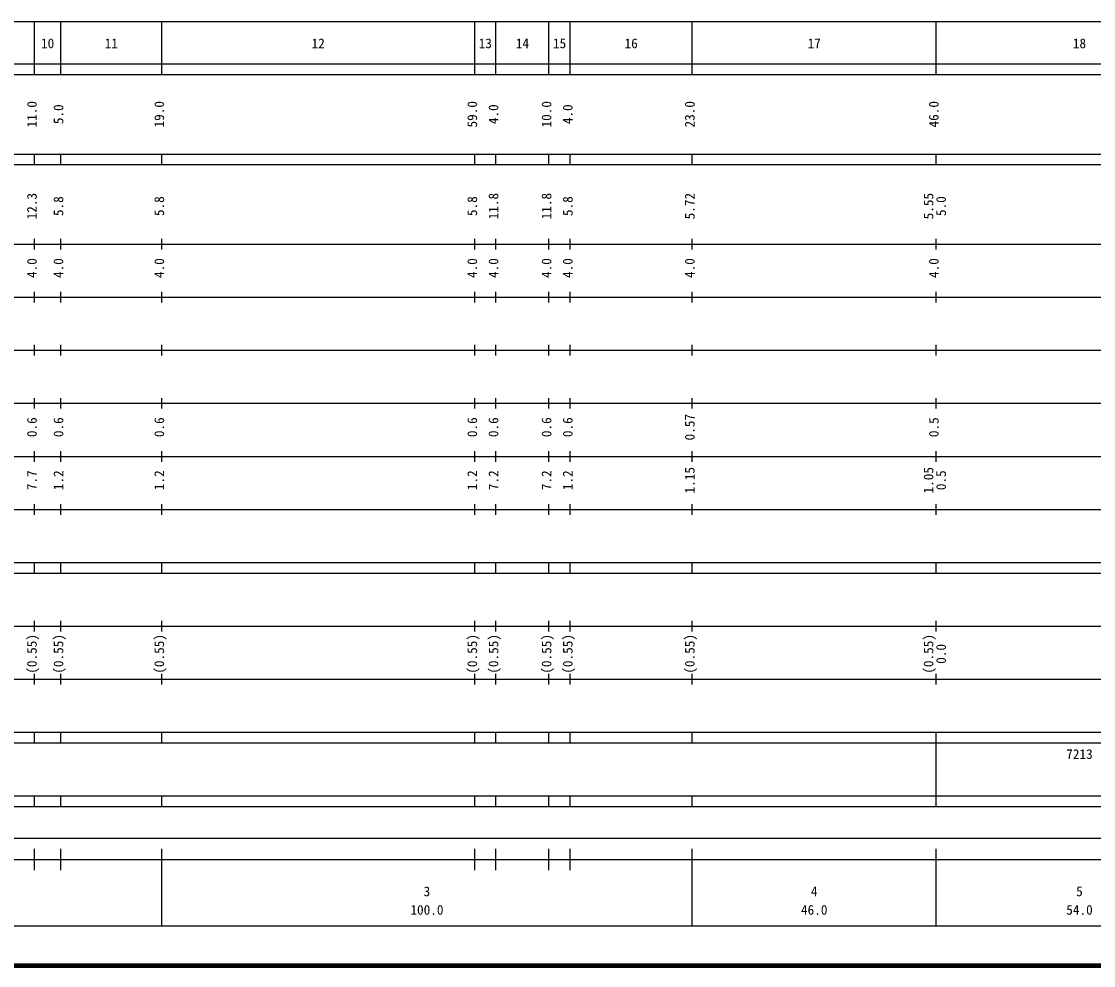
# Model space of a CAD drawing. Units: millimetres on the paper, enlarged 1000 times. Extents: x 40000 to 680000, y 20000 to 380000.
# Drawn here: x 241566 to 443653, y 20000 to 198000 of the extents above; entities that cross this region are included whole.
import ezdxf
from ezdxf.enums import TextEntityAlignment as Align

# ---------------------------------------------------------------- set-up
doc = ezdxf.new("R2010")
doc.units = ezdxf.units.MM
doc.header["$LTSCALE"] = 1000
doc.layers.add('M-TTL', color=2, linetype='Continuous', lineweight=140)
doc.layers.add('M-TTL-BAND', color=7, linetype='Continuous', lineweight=25)
doc.styles.add('ＭＳ ゴシック', font='')
doc.styles.get('ＭＳ ゴシック').set_extended_font_data('MS Gothic')

msp = doc.modelspace()

# ---------------------------------------------------------------- linework, layer by layer
at = {"layer": 'M-TTL'}
msp.add_line((40000, 20000), (680000, 20000), dxfattribs=at)
at = {"layer": 'M-TTL-BAND'}
for p, q in [((68000, 198000), (579000, 198000)), ((244000, 188000), (244000, 198000)), ((249000, 188000), (249000, 198000)), ((268000, 188000), (268000, 198000)), ((327000, 188000), (327000, 198000)), ((331000, 188000), (331000, 198000)), ((341000, 188000), (341000, 198000)), ((345000, 188000), (345000, 198000)), ((368000, 188000), (368000, 198000)), ((414000, 188000), (414000, 198000)), ((40000, 190000), (579000, 190000)), ((40000, 188000), (579000, 188000)), ((40000, 173000), (579000, 173000)), ((244000, 171000), (244000, 173000)), ((249000, 171000), (249000, 173000)), ((268000, 171000), (268000, 173000)), ((327000, 171000), (327000, 173000)), ((331000, 171000), (331000, 173000)), ((341000, 171000), (341000, 173000)), ((345000, 171000), (345000, 173000)), ((368000, 171000), (368000, 173000)), ((414000, 171000), (414000, 173000)), ((40000, 171000), (579000, 171000)), ((40000, 156000), (579000, 156000)), ((244000, 155000), (244000, 157000)), ((249000, 155000), (249000, 157000)), ((268000, 155000), (268000, 157000)), ((327000, 155000), (327000, 157000)), ((331000, 155000), (331000, 157000)), ((341000, 155000), (341000, 157000)), ((345000, 155000), (345000, 157000)), ((368000, 155000), (368000, 157000)), ((414000, 155000), (414000, 157000)), ((46000, 146000), (579000, 146000)), ((244000, 145000), (244000, 147000)), ((249000, 145000), (249000, 147000)), ((268000, 145000), (268000, 147000)), ((327000, 145000), (327000, 147000)), ((331000, 145000), (331000, 147000)), ((341000, 145000), (341000, 147000)), ((345000, 145000), (345000, 147000)), ((368000, 145000), (368000, 147000)), ((414000, 145000), (414000, 147000)), ((52000, 136000), (579000, 136000)), ((244000, 135000), (244000, 137000)), ((249000, 135000), (249000, 137000)), ((268000, 135000), (268000, 137000)), ((327000, 135000), (327000, 137000)), ((331000, 135000), (331000, 137000)), ((341000, 135000), (341000, 137000)), ((345000, 135000), (345000, 137000)), ((368000, 135000), (368000, 137000)), ((414000, 135000), (414000, 137000)), ((46000, 126000), (579000, 126000)), ((244000, 125000), (244000, 127000)), ((249000, 125000), (249000, 127000)), ((268000, 125000), (268000, 127000)), ((327000, 125000), (327000, 127000)), ((331000, 125000), (331000, 127000)), ((341000, 125000), (341000, 127000)), ((345000, 125000), (345000, 127000)), ((368000, 125000), (368000, 127000)), ((414000, 125000), (414000, 127000)), ((52000, 116000), (579000, 116000)), ((244000, 115000), (244000, 117000)), ((249000, 115000), (249000, 117000)), ((268000, 115000), (268000, 117000)), ((327000, 115000), (327000, 117000)), ((331000, 115000), (331000, 117000)), ((341000, 115000), (341000, 117000)), ((345000, 115000), (345000, 117000)), ((368000, 115000), (368000, 117000)), ((414000, 115000), (414000, 117000)), ((46000, 106000), (579000, 106000)), ((244000, 105000), (244000, 107000)), ((249000, 105000), (249000, 107000)), ((268000, 105000), (268000, 107000)), ((327000, 105000), (327000, 107000)), ((331000, 105000), (331000, 107000)), ((341000, 105000), (341000, 107000)), ((345000, 105000), (345000, 107000)), ((368000, 105000), (368000, 107000)), ((414000, 105000), (414000, 107000)), ((40000, 96000), (579000, 96000)), ((244000, 94000), (244000, 96000)), ((249000, 94000), (249000, 96000)), ((268000, 94000), (268000, 96000)), ((327000, 94000), (327000, 96000)), ((331000, 94000), (331000, 96000)), ((341000, 94000), (341000, 96000)), ((345000, 94000), (345000, 96000)), ((368000, 94000), (368000, 96000)), ((414000, 94000), (414000, 96000)), ((40000, 94000), (579000, 94000)), ((244000, 83000), (244000, 85000)), ((249000, 83000), (249000, 85000)), ((268000, 83000), (268000, 85000)), ((327000, 83000), (327000, 85000)), ((331000, 83000), (331000, 85000)), ((341000, 83000), (341000, 85000)), ((345000, 83000), (345000, 85000)), ((368000, 83000), (368000, 85000)), ((414000, 83000), (414000, 85000)), ((49000, 84000), (579000, 84000)), ((244000, 73000), (244000, 75000)), ((249000, 73000), (249000, 75000)), ((268000, 73000), (268000, 75000)), ((327000, 73000), (327000, 75000)), ((331000, 73000), (331000, 75000)), ((341000, 73000), (341000, 75000)), ((345000, 73000), (345000, 75000)), ((368000, 73000), (368000, 75000)), ((414000, 73000), (414000, 75000)), ((40000, 74000), (579000, 74000)), ((40000, 64000), (579000, 64000)), ((244000, 62000), (244000, 64000)), ((249000, 62000), (249000, 64000)), ((268000, 62000), (268000, 64000)), ((327000, 62000), (327000, 64000)), ((331000, 62000), (331000, 64000)), ((341000, 62000), (341000, 64000)), ((345000, 62000), (345000, 64000)), ((368000, 62000), (368000, 64000)), ((414000, 62000), (414000, 64000)), ((40000, 62000), (579000, 62000)), ((414000, 52000), (414000, 62000)), ((40000, 52000), (579000, 52000)), ((244000, 50000), (244000, 52000)), ((249000, 50000), (249000, 52000)), ((268000, 50000), (268000, 52000)), ((327000, 50000), (327000, 52000)), ((331000, 50000), (331000, 52000)), ((341000, 50000), (341000, 52000)), ((345000, 50000), (345000, 52000)), ((368000, 50000), (368000, 52000)), ((414000, 50000), (414000, 52000)), ((40000, 50000), (579000, 50000)), ((71000, 44000), (565000, 44000)), ((244000, 38000), (244000, 42000)), ((249000, 38000), (249000, 42000)), ((268000, 27500), (268000, 42000)), ((327000, 38000), (327000, 42000)), ((331000, 38000), (331000, 42000)), ((341000, 38000), (341000, 42000)), ((345000, 38000), (345000, 42000)), ((368000, 27500), (368000, 42000)), ((414000, 27500), (414000, 42000)), ((40000, 40000), (579000, 40000)), ((68000, 27500), (579000, 27500))]:
    msp.add_line(p, q, dxfattribs=at)

# ---------------------------------------------------------------- texts
at = {"layer": 'M-TTL-BAND', "style": 'ＭＳ ゴシック'}
for s, p in [('10', (246500, 192405)), ('11', (258500, 192405)), ('12', (297500, 192405)), ('13', (329000, 192405)), ('14', (336000, 192405)), ('15', (343000, 192405)), ('16', (356500, 192405)), ('17', (391000, 192405)), ('18', (441000, 192405)), ('3', (318000, 32523)), ('4', (391000, 32523)), ('5', (441000, 32523)), ('100.0', (318000, 29033)), ('46.0', (391000, 29033)), ('54.0', (441000, 29033))]:
    msp.add_text(s, height=1833, dxfattribs=at).set_placement(p, align=Align.BOTTOM_CENTER)
for s, p in [('11.0', (245000, 180500)), ('5.0', (250000, 180500)), ('19.0', (269000, 180500)), ('59.0', (328000, 180500)), ('4.0', (332000, 180500)), ('10.0', (342000, 180500)), ('4.0', (346000, 180500)), ('23.0', (369000, 180500)), ('46.0', (415000, 180500)), ('12.3', (245000, 163174)), ('5.8', (250000, 163174)), ('5.8', (269000, 163174)), ('5.8', (328000, 163174)), ('11.8', (332000, 163174)), ('11.8', (342000, 163174)), ('5.8', (346000, 163174)), ('5.72', (369000, 163174)), ('5.55', (414000, 163174)), ('5.0', (416370, 163174)), ('4.0', (245000, 151500)), ('4.0', (250000, 151500)), ('4.0', (269000, 151500)), ('4.0', (328000, 151500)), ('4.0', (332000, 151500)), ('4.0', (342000, 151500)), ('4.0', (346000, 151500)), ('4.0', (369000, 151500)), ('4.0', (415000, 151500)), ('0.57', (369000, 121500)), ('0.6', (245000, 121500)), ('0.6', (250000, 121500)), ('0.6', (269000, 121500)), ('0.6', (328000, 121500)), ('0.6', (332000, 121500)), ('0.6', (342000, 121500)), ('0.6', (346000, 121500)), ('0.5', (415000, 121500)), ('7.7', (245000, 111500)), ('1.2', (250000, 111500)), ('1.2', (269000, 111500)), ('1.2', (328000, 111500)), ('7.2', (332000, 111500)), ('7.2', (342000, 111500)), ('1.2', (346000, 111500)), ('1.15', (369000, 111500)), ('1.05', (414000, 111500)), ('0.5', (416370, 111500)), ('(0.55)', (245000, 78764)), ('(0.55)', (250000, 78764)), ('(0.55)', (269000, 78764)), ('(0.55)', (328000, 78764)), ('(0.55)', (332000, 78764)), ('(0.55)', (342000, 78764)), ('(0.55)', (346000, 78764)), ('(0.55)', (369000, 78764)), ('(0.55)', (414000, 78764)), ('0.0', (416370, 78764))]:
    msp.add_text(s, height=1833, rotation=90, dxfattribs=at).set_placement(p, align=Align.BOTTOM_CENTER)
msp.add_text('7213', height=1833, dxfattribs=at).set_placement((438500, 58405), align=Align.BOTTOM_LEFT)

doc.saveas('drawing.dxf')
